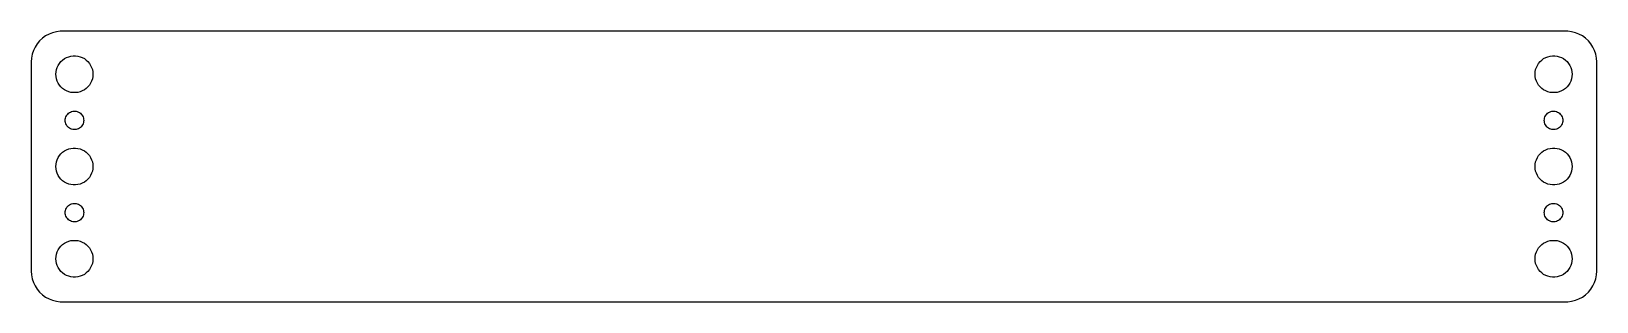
# Model space of a CAD drawing. Header units: metres. Extents: x -127 to 127, y -22 to 22.
import ezdxf

# ---------------------------------------------------------------- set-up
doc = ezdxf.new("R2010")
doc.units = ezdxf.units.M

msp = doc.modelspace()

# ---------------------------------------------------------------- linework, layer by layer
for p, q in [((-125.645, 20.4227), (-126.045, 19.9389)), ((-125.187, 20.8526), (-125.645, 20.4227)), ((-124.679, 21.2216), (-125.187, 20.8526)), ((-124.129, 21.5241), (-124.679, 21.2216)), ((-123.545, 21.7553), (-124.129, 21.5241)), ((-122.937, 21.9114), (-123.545, 21.7553)), ((-122.314, 21.9901), (-122.937, 21.9114)), ((122.314, 21.9901), (-122.314, 21.9901)), ((122.937, 21.9114), (122.314, 21.9901)), ((123.545, 21.7553), (122.937, 21.9114)), ((124.129, 21.5241), (123.545, 21.7553)), ((124.679, 21.2216), (124.129, 21.5241)), ((125.187, 20.8526), (124.679, 21.2216)), ((125.645, 20.4227), (125.187, 20.8526)), ((126.045, 19.9389), (125.645, 20.4227)), ((-126.843, 18.2434), (-126.961, 17.6267)), ((-126.649, 18.8406), (-126.843, 18.2434)), ((-126.382, 19.4088), (-126.649, 18.8406)), ((-126.045, 19.9389), (-126.382, 19.4088)), ((-121.277, 17.7145), (-120.927, 17.8532)), ((-120.927, 17.8532), (-120.562, 17.9469)), ((-120.562, 17.9469), (-120.188, 17.9941)), ((-120.188, 17.9941), (-119.812, 17.9941)), ((-119.812, 17.9941), (-119.438, 17.9469)), ((-119.438, 17.9469), (-119.073, 17.8532)), ((-119.073, 17.8532), (-118.723, 17.7145)), ((118.723, 17.7145), (119.073, 17.8532)), ((119.073, 17.8532), (119.438, 17.9469)), ((119.438, 17.9469), (119.812, 17.9941)), ((119.812, 17.9941), (120.188, 17.9941)), ((120.188, 17.9941), (120.562, 17.9469)), ((120.562, 17.9469), (120.927, 17.8532)), ((120.927, 17.8532), (121.277, 17.7145)), ((126.382, 19.4088), (126.045, 19.9389)), ((126.649, 18.8406), (126.382, 19.4088)), ((126.843, 18.2434), (126.649, 18.8406)), ((126.961, 17.6267), (126.843, 18.2434)), ((-126.961, 17.6267), (-127, 17)), ((-127, 17), (-127, -17)), ((-123, 15), (-122.976, 15.376)), ((-122.976, 15.376), (-122.906, 15.7461)), ((-122.906, 15.7461), (-122.789, 16.1044)), ((-122.789, 16.1044), (-122.629, 16.4453)), ((-122.629, 16.4453), (-122.427, 16.7634)), ((-122.427, 16.7634), (-122.187, 17.0536)), ((-122.187, 17.0536), (-121.912, 17.3115)), ((-121.912, 17.3115), (-121.607, 17.533)), ((-121.607, 17.533), (-121.277, 17.7145)), ((-118.723, 17.7145), (-118.393, 17.533)), ((-118.393, 17.533), (-118.088, 17.3115)), ((-118.088, 17.3115), (-117.813, 17.0536)), ((-117.813, 17.0536), (-117.573, 16.7634)), ((-117.573, 16.7634), (-117.371, 16.4453)), ((-117.371, 16.4453), (-117.211, 16.1044)), ((-117.211, 16.1044), (-117.094, 15.7461)), ((-117.094, 15.7461), (-117.024, 15.376)), ((-117.024, 15.376), (-117, 15)), ((117, 15), (117.024, 15.376)), ((117.024, 15.376), (117.094, 15.7461)), ((117.094, 15.7461), (117.211, 16.1044)), ((117.211, 16.1044), (117.371, 16.4453)), ((117.371, 16.4453), (117.573, 16.7634)), ((117.573, 16.7634), (117.813, 17.0536)), ((117.813, 17.0536), (118.088, 17.3115)), ((118.088, 17.3115), (118.393, 17.533)), ((118.393, 17.533), (118.723, 17.7145)), ((121.277, 17.7145), (121.607, 17.533)), ((121.607, 17.533), (121.912, 17.3115)), ((121.912, 17.3115), (122.187, 17.0536)), ((122.187, 17.0536), (122.427, 16.7634)), ((122.427, 16.7634), (122.629, 16.4453)), ((122.629, 16.4453), (122.789, 16.1044)), ((122.789, 16.1044), (122.906, 15.7461)), ((122.906, 15.7461), (122.976, 15.376)), ((122.976, 15.376), (123, 15)), ((127, 17), (126.961, 17.6267)), ((127, -17), (127, 17)), ((-122.976, 14.624), (-123, 15)), ((-122.906, 14.2539), (-122.976, 14.624)), ((-122.789, 13.8956), (-122.906, 14.2539)), ((-122.629, 13.5547), (-122.789, 13.8956)), ((-122.427, 13.2366), (-122.629, 13.5547)), ((-122.187, 12.9464), (-122.427, 13.2366)), ((-121.912, 12.6884), (-122.187, 12.9464)), ((-117.813, 12.9464), (-118.088, 12.6884)), ((-117.573, 13.2366), (-117.813, 12.9464)), ((-117.371, 13.5547), (-117.573, 13.2366)), ((-117.211, 13.8956), (-117.371, 13.5547)), ((-117.094, 14.2539), (-117.211, 13.8956)), ((-117.024, 14.624), (-117.094, 14.2539)), ((-117, 15), (-117.024, 14.624)), ((117.024, 14.624), (117, 15)), ((117.094, 14.2539), (117.024, 14.624)), ((117.211, 13.8956), (117.094, 14.2539)), ((117.371, 13.5547), (117.211, 13.8956)), ((117.573, 13.2366), (117.371, 13.5547)), ((117.813, 12.9464), (117.573, 13.2366)), ((118.088, 12.6884), (117.813, 12.9464)), ((122.187, 12.9464), (121.912, 12.6884)), ((122.427, 13.2366), (122.187, 12.9464)), ((122.629, 13.5547), (122.427, 13.2366)), ((122.789, 13.8956), (122.629, 13.5547)), ((122.906, 14.2539), (122.789, 13.8956)), ((122.976, 14.624), (122.906, 14.2539)), ((123, 15), (122.976, 14.624)), ((-121.607, 12.467), (-121.912, 12.6884)), ((-121.277, 12.2855), (-121.607, 12.467)), ((-120.927, 12.1468), (-121.277, 12.2855)), ((-120.562, 12.0531), (-120.927, 12.1468)), ((-120.188, 12.0059), (-120.562, 12.0531)), ((-119.812, 12.0059), (-120.188, 12.0059)), ((-119.438, 12.0531), (-119.812, 12.0059)), ((-119.073, 12.1468), (-119.438, 12.0531)), ((-118.723, 12.2855), (-119.073, 12.1468)), ((-118.393, 12.467), (-118.723, 12.2855)), ((-118.088, 12.6884), (-118.393, 12.467)), ((118.393, 12.467), (118.088, 12.6884)), ((118.723, 12.2855), (118.393, 12.467)), ((119.073, 12.1468), (118.723, 12.2855)), ((119.438, 12.0531), (119.073, 12.1468)), ((119.812, 12.0059), (119.438, 12.0531)), ((120.188, 12.0059), (119.812, 12.0059)), ((120.562, 12.0531), (120.188, 12.0059)), ((120.927, 12.1468), (120.562, 12.0531)), ((121.277, 12.2855), (120.927, 12.1468)), ((121.607, 12.467), (121.277, 12.2855)), ((121.912, 12.6884), (121.607, 12.467)), ((-121.5, 7.5), (-121.488, 7.68799)), ((-121.488, 7.68799), (-121.453, 7.87303)), ((-121.453, 7.87303), (-121.395, 8.05219)), ((-121.395, 8.05219), (-121.314, 8.22263)), ((-121.314, 8.22263), (-121.214, 8.38167)), ((-121.214, 8.38167), (-121.093, 8.52681)), ((-121.093, 8.52681), (-120.956, 8.65576)), ((-120.956, 8.65576), (-120.804, 8.76648)), ((-120.804, 8.76648), (-120.639, 8.85724)), ((-120.639, 8.85724), (-120.464, 8.92657)), ((-120.464, 8.92657), (-120.281, 8.97342)), ((-120.281, 8.97342), (-120.094, 8.99704)), ((-120.094, 8.99704), (-119.906, 8.99704)), ((-119.906, 8.99704), (-119.719, 8.97342)), ((-119.719, 8.97342), (-119.536, 8.92657)), ((-119.536, 8.92657), (-119.361, 8.85724)), ((-119.361, 8.85724), (-119.196, 8.76648)), ((-119.196, 8.76648), (-119.044, 8.65576)), ((-119.044, 8.65576), (-118.907, 8.52681)), ((-118.907, 8.52681), (-118.786, 8.38167)), ((-118.786, 8.38167), (-118.686, 8.22263)), ((-118.686, 8.22263), (-118.605, 8.05219)), ((-118.605, 8.05219), (-118.547, 7.87303)), ((-118.547, 7.87303), (-118.512, 7.68799)), ((-118.512, 7.68799), (-118.5, 7.5)), ((118.5, 7.5), (118.512, 7.68799)), ((118.512, 7.68799), (118.547, 7.87303)), ((118.547, 7.87303), (118.605, 8.05219)), ((118.605, 8.05219), (118.686, 8.22263)), ((118.686, 8.22263), (118.786, 8.38167)), ((118.786, 8.38167), (118.907, 8.52681)), ((118.907, 8.52681), (119.044, 8.65576)), ((119.044, 8.65576), (119.196, 8.76648)), ((119.196, 8.76648), (119.361, 8.85724)), ((119.361, 8.85724), (119.536, 8.92657)), ((119.536, 8.92657), (119.719, 8.97342)), ((119.719, 8.97342), (119.906, 8.99704)), ((119.906, 8.99704), (120.094, 8.99704)), ((120.094, 8.99704), (120.281, 8.97342)), ((120.281, 8.97342), (120.464, 8.92657)), ((120.464, 8.92657), (120.639, 8.85724)), ((120.639, 8.85724), (120.804, 8.76648)), ((120.804, 8.76648), (120.956, 8.65576)), ((120.956, 8.65576), (121.093, 8.52681)), ((121.093, 8.52681), (121.214, 8.38167)), ((121.214, 8.38167), (121.314, 8.22263)), ((121.314, 8.22263), (121.395, 8.05219)), ((121.395, 8.05219), (121.453, 7.87303)), ((121.453, 7.87303), (121.488, 7.68799)), ((121.488, 7.68799), (121.5, 7.5)), ((-121.488, 7.312), (-121.5, 7.5)), ((-121.453, 7.12695), (-121.488, 7.312)), ((-121.395, 6.9478), (-121.453, 7.12695)), ((-121.314, 6.77736), (-121.395, 6.9478)), ((-121.214, 6.61832), (-121.314, 6.77736)), ((-121.093, 6.47318), (-121.214, 6.61832)), ((-120.956, 6.34422), (-121.093, 6.47318)), ((-120.804, 6.23351), (-120.956, 6.34422)), ((-120.639, 6.14275), (-120.804, 6.23351)), ((-120.464, 6.07341), (-120.639, 6.14275)), ((-120.281, 6.02657), (-120.464, 6.07341)), ((-120.094, 6.00294), (-120.281, 6.02657)), ((-119.906, 6.00294), (-120.094, 6.00294)), ((-119.719, 6.02657), (-119.906, 6.00294)), ((-119.536, 6.07341), (-119.719, 6.02657)), ((-119.361, 6.14275), (-119.536, 6.07341)), ((-119.196, 6.23351), (-119.361, 6.14275)), ((-119.044, 6.34422), (-119.196, 6.23351)), ((-118.907, 6.47318), (-119.044, 6.34422)), ((-118.786, 6.61832), (-118.907, 6.47318)), ((-118.686, 6.77736), (-118.786, 6.61832)), ((-118.605, 6.9478), (-118.686, 6.77736)), ((-118.547, 7.12695), (-118.605, 6.9478)), ((-118.512, 7.312), (-118.547, 7.12695)), ((-118.5, 7.5), (-118.512, 7.312)), ((118.512, 7.312), (118.5, 7.5)), ((118.547, 7.12695), (118.512, 7.312)), ((118.605, 6.9478), (118.547, 7.12695)), ((118.686, 6.77736), (118.605, 6.9478)), ((118.786, 6.61832), (118.686, 6.77736)), ((118.907, 6.47318), (118.786, 6.61832)), ((119.044, 6.34422), (118.907, 6.47318)), ((119.196, 6.23351), (119.044, 6.34422)), ((119.361, 6.14275), (119.196, 6.23351)), ((119.536, 6.07341), (119.361, 6.14275)), ((119.719, 6.02657), (119.536, 6.07341)), ((119.906, 6.00294), (119.719, 6.02657)), ((120.094, 6.00294), (119.906, 6.00294)), ((120.281, 6.02657), (120.094, 6.00294)), ((120.464, 6.07341), (120.281, 6.02657)), ((120.639, 6.14275), (120.464, 6.07341)), ((120.804, 6.23351), (120.639, 6.14275)), ((120.956, 6.34422), (120.804, 6.23351)), ((121.093, 6.47318), (120.956, 6.34422)), ((121.214, 6.61832), (121.093, 6.47318)), ((121.314, 6.77736), (121.214, 6.61832)), ((121.395, 6.9478), (121.314, 6.77736)), ((121.453, 7.12695), (121.395, 6.9478)), ((121.488, 7.312), (121.453, 7.12695)), ((121.5, 7.5), (121.488, 7.312)), ((-121.607, 2.53297), (-121.277, 2.71448)), ((-121.277, 2.71448), (-120.927, 2.85316)), ((-120.927, 2.85316), (-120.562, 2.94685)), ((-120.562, 2.94685), (-120.188, 2.99408)), ((-120.188, 2.99408), (-119.812, 2.99408)), ((-119.812, 2.99408), (-119.438, 2.94685)), ((-119.438, 2.94685), (-119.073, 2.85316)), ((-119.073, 2.85316), (-118.723, 2.71448)), ((-118.723, 2.71448), (-118.393, 2.53297)), ((118.393, 2.53297), (118.723, 2.71448)), ((118.723, 2.71448), (119.073, 2.85316)), ((119.073, 2.85316), (119.438, 2.94685)), ((119.438, 2.94685), (119.812, 2.99408)), ((119.812, 2.99408), (120.188, 2.99408)), ((120.188, 2.99408), (120.562, 2.94685)), ((120.562, 2.94685), (120.927, 2.85316)), ((120.927, 2.85316), (121.277, 2.71448)), ((121.277, 2.71448), (121.607, 2.53297)), ((-123, 0), (-122.976, 0.37599)), ((-122.976, -0.37599), (-123, 0)), ((-122.976, 0.37599), (-122.906, 0.74606)), ((-122.906, 0.74606), (-122.789, 1.10437)), ((-122.789, 1.10437), (-122.629, 1.44525)), ((-122.629, 1.44525), (-122.427, 1.76335)), ((-122.427, 1.76335), (-122.187, 2.05363)), ((-122.187, 2.05363), (-121.912, 2.31154)), ((-121.912, 2.31154), (-121.607, 2.53297)), ((-118.393, 2.53297), (-118.088, 2.31154)), ((-118.088, 2.31154), (-117.813, 2.05363)), ((-117.813, 2.05363), (-117.573, 1.76335)), ((-117.573, 1.76335), (-117.371, 1.44525)), ((-117.371, 1.44525), (-117.211, 1.10437)), ((-117.211, 1.10437), (-117.094, 0.74606)), ((-117.094, 0.74606), (-117.024, 0.37599)), ((-117.024, 0.37599), (-117, 0)), ((-117, 0), (-117.024, -0.37599)), ((117, 0), (117.024, 0.37599)), ((117.024, -0.37599), (117, 0)), ((117.024, 0.37599), (117.094, 0.74606)), ((117.094, 0.74606), (117.211, 1.10437)), ((117.211, 1.10437), (117.371, 1.44525)), ((117.371, 1.44525), (117.573, 1.76335)), ((117.573, 1.76335), (117.813, 2.05363)), ((117.813, 2.05363), (118.088, 2.31154)), ((118.088, 2.31154), (118.393, 2.53297)), ((121.607, 2.53297), (121.912, 2.31154)), ((121.912, 2.31154), (122.187, 2.05363)), ((122.187, 2.05363), (122.427, 1.76335)), ((122.427, 1.76335), (122.629, 1.44525)), ((122.629, 1.44525), (122.789, 1.10437)), ((122.789, 1.10437), (122.906, 0.74606)), ((122.906, 0.74606), (122.976, 0.37599)), ((122.976, 0.37599), (123, 0)), ((123, 0), (122.976, -0.37599)), ((-122.906, -0.74606), (-122.976, -0.37599)), ((-122.789, -1.10437), (-122.906, -0.74606)), ((-122.629, -1.44525), (-122.789, -1.10437)), ((-122.427, -1.76335), (-122.629, -1.44525)), ((-122.187, -2.05363), (-122.427, -1.76335)), ((-121.912, -2.31154), (-122.187, -2.05363)), ((-121.607, -2.53297), (-121.912, -2.31154)), ((-121.277, -2.71448), (-121.607, -2.53297)), ((-118.393, -2.53297), (-118.723, -2.71448)), ((-118.088, -2.31154), (-118.393, -2.53297)), ((-117.813, -2.05363), (-118.088, -2.31154)), ((-117.573, -1.76335), (-117.813, -2.05363)), ((-117.371, -1.44525), (-117.573, -1.76335)), ((-117.211, -1.10437), (-117.371, -1.44525)), ((-117.094, -0.74606), (-117.211, -1.10437)), ((-117.024, -0.37599), (-117.094, -0.74606)), ((117.094, -0.74606), (117.024, -0.37599)), ((117.211, -1.10437), (117.094, -0.74606)), ((117.371, -1.44525), (117.211, -1.10437)), ((117.573, -1.76335), (117.371, -1.44525)), ((117.813, -2.05363), (117.573, -1.76335)), ((118.088, -2.31154), (117.813, -2.05363)), ((118.393, -2.53297), (118.088, -2.31154)), ((118.723, -2.71448), (118.393, -2.53297)), ((121.607, -2.53297), (121.277, -2.71448)), ((121.912, -2.31154), (121.607, -2.53297)), ((122.187, -2.05363), (121.912, -2.31154)), ((122.427, -1.76335), (122.187, -2.05363)), ((122.629, -1.44525), (122.427, -1.76335)), ((122.789, -1.10437), (122.629, -1.44525)), ((122.906, -0.74606), (122.789, -1.10437)), ((122.976, -0.37599), (122.906, -0.74606)), ((-120.927, -2.85316), (-121.277, -2.71448)), ((-120.562, -2.94685), (-120.927, -2.85316)), ((-120.188, -2.99408), (-120.562, -2.94685)), ((-119.812, -2.99408), (-120.188, -2.99408)), ((-119.438, -2.94685), (-119.812, -2.99408)), ((-119.073, -2.85316), (-119.438, -2.94685)), ((-118.723, -2.71448), (-119.073, -2.85316)), ((119.073, -2.85316), (118.723, -2.71448)), ((119.438, -2.94685), (119.073, -2.85316)), ((119.812, -2.99408), (119.438, -2.94685)), ((120.188, -2.99408), (119.812, -2.99408)), ((120.562, -2.94685), (120.188, -2.99408)), ((120.927, -2.85316), (120.562, -2.94685)), ((121.277, -2.71448), (120.927, -2.85316)), ((-121.5, -7.5), (-121.488, -7.312)), ((-121.488, -7.68799), (-121.5, -7.5)), ((-121.488, -7.312), (-121.453, -7.12695)), ((-121.453, -7.12695), (-121.395, -6.9478)), ((-121.395, -6.9478), (-121.314, -6.77736)), ((-121.314, -6.77736), (-121.214, -6.61832)), ((-121.214, -6.61832), (-121.093, -6.47318)), ((-121.093, -6.47318), (-120.956, -6.34422)), ((-120.956, -6.34422), (-120.804, -6.23351)), ((-120.804, -6.23351), (-120.639, -6.14275)), ((-120.639, -6.14275), (-120.464, -6.07341)), ((-120.464, -6.07341), (-120.281, -6.02657)), ((-120.281, -6.02657), (-120.094, -6.00294)), ((-120.094, -6.00294), (-119.906, -6.00294)), ((-119.906, -6.00294), (-119.719, -6.02657)), ((-119.719, -6.02657), (-119.536, -6.07341)), ((-119.536, -6.07341), (-119.361, -6.14275)), ((-119.361, -6.14275), (-119.196, -6.23351)), ((-119.196, -6.23351), (-119.044, -6.34422)), ((-119.044, -6.34422), (-118.907, -6.47318)), ((-118.907, -6.47318), (-118.786, -6.61832)), ((-118.786, -6.61832), (-118.686, -6.77736)), ((-118.686, -6.77736), (-118.605, -6.9478)), ((-118.605, -6.9478), (-118.547, -7.12695)), ((-118.547, -7.12695), (-118.512, -7.312)), ((-118.512, -7.312), (-118.5, -7.5)), ((-118.5, -7.5), (-118.512, -7.68799)), ((118.5, -7.5), (118.512, -7.312)), ((118.512, -7.68799), (118.5, -7.5)), ((118.512, -7.312), (118.547, -7.12695)), ((118.547, -7.12695), (118.605, -6.9478)), ((118.605, -6.9478), (118.686, -6.77736)), ((118.686, -6.77736), (118.786, -6.61832)), ((118.786, -6.61832), (118.907, -6.47318)), ((118.907, -6.47318), (119.044, -6.34422)), ((119.044, -6.34422), (119.196, -6.23351)), ((119.196, -6.23351), (119.361, -6.14275)), ((119.361, -6.14275), (119.536, -6.07341)), ((119.536, -6.07341), (119.719, -6.02657)), ((119.719, -6.02657), (119.906, -6.00294)), ((119.906, -6.00294), (120.094, -6.00294)), ((120.094, -6.00294), (120.281, -6.02657)), ((120.281, -6.02657), (120.464, -6.07341)), ((120.464, -6.07341), (120.639, -6.14275)), ((120.639, -6.14275), (120.804, -6.23351)), ((120.804, -6.23351), (120.956, -6.34422)), ((120.956, -6.34422), (121.093, -6.47318)), ((121.093, -6.47318), (121.214, -6.61832)), ((121.214, -6.61832), (121.314, -6.77736)), ((121.314, -6.77736), (121.395, -6.9478)), ((121.395, -6.9478), (121.453, -7.12695)), ((121.453, -7.12695), (121.488, -7.312)), ((121.488, -7.312), (121.5, -7.5)), ((121.5, -7.5), (121.488, -7.68799)), ((-121.453, -7.87303), (-121.488, -7.68799)), ((-121.395, -8.05219), (-121.453, -7.87303)), ((-121.314, -8.22263), (-121.395, -8.05219)), ((-121.214, -8.38167), (-121.314, -8.22263)), ((-121.093, -8.52681), (-121.214, -8.38167)), ((-120.956, -8.65576), (-121.093, -8.52681)), ((-120.804, -8.76648), (-120.956, -8.65576)), ((-120.639, -8.85724), (-120.804, -8.76648)), ((-120.464, -8.92657), (-120.639, -8.85724)), ((-120.281, -8.97342), (-120.464, -8.92657)), ((-120.094, -8.99704), (-120.281, -8.97342)), ((-119.906, -8.99704), (-120.094, -8.99704)), ((-119.719, -8.97342), (-119.906, -8.99704)), ((-119.536, -8.92657), (-119.719, -8.97342)), ((-119.361, -8.85724), (-119.536, -8.92657)), ((-119.196, -8.76648), (-119.361, -8.85724)), ((-119.044, -8.65576), (-119.196, -8.76648)), ((-118.907, -8.52681), (-119.044, -8.65576)), ((-118.786, -8.38167), (-118.907, -8.52681)), ((-118.686, -8.22263), (-118.786, -8.38167)), ((-118.605, -8.05219), (-118.686, -8.22263)), ((-118.547, -7.87303), (-118.605, -8.05219)), ((-118.512, -7.68799), (-118.547, -7.87303)), ((118.547, -7.87303), (118.512, -7.68799)), ((118.605, -8.05219), (118.547, -7.87303)), ((118.686, -8.22263), (118.605, -8.05219)), ((118.786, -8.38167), (118.686, -8.22263)), ((118.907, -8.52681), (118.786, -8.38167)), ((119.044, -8.65576), (118.907, -8.52681)), ((119.196, -8.76648), (119.044, -8.65576)), ((119.361, -8.85724), (119.196, -8.76648)), ((119.536, -8.92657), (119.361, -8.85724)), ((119.719, -8.97342), (119.536, -8.92657)), ((119.906, -8.99704), (119.719, -8.97342)), ((120.094, -8.99704), (119.906, -8.99704)), ((120.281, -8.97342), (120.094, -8.99704)), ((120.464, -8.92657), (120.281, -8.97342)), ((120.639, -8.85724), (120.464, -8.92657)), ((120.804, -8.76648), (120.639, -8.85724)), ((120.956, -8.65576), (120.804, -8.76648)), ((121.093, -8.52681), (120.956, -8.65576)), ((121.214, -8.38167), (121.093, -8.52681)), ((121.314, -8.22263), (121.214, -8.38167)), ((121.395, -8.05219), (121.314, -8.22263)), ((121.453, -7.87303), (121.395, -8.05219)), ((121.488, -7.68799), (121.453, -7.87303)), ((-122.187, -12.9464), (-121.912, -12.6884)), ((-121.912, -12.6884), (-121.607, -12.467)), ((-121.607, -12.467), (-121.277, -12.2855)), ((-121.277, -12.2855), (-120.927, -12.1468)), ((-120.927, -12.1468), (-120.562, -12.0531)), ((-120.562, -12.0531), (-120.188, -12.0059)), ((-120.188, -12.0059), (-119.812, -12.0059)), ((-119.812, -12.0059), (-119.438, -12.0531)), ((-119.438, -12.0531), (-119.073, -12.1468)), ((-119.073, -12.1468), (-118.723, -12.2855)), ((-118.723, -12.2855), (-118.393, -12.467)), ((-118.393, -12.467), (-118.088, -12.6884)), ((-118.088, -12.6884), (-117.813, -12.9464)), ((117.813, -12.9464), (118.088, -12.6884)), ((118.088, -12.6884), (118.393, -12.467)), ((118.393, -12.467), (118.723, -12.2855)), ((118.723, -12.2855), (119.073, -12.1468)), ((119.073, -12.1468), (119.438, -12.0531)), ((119.438, -12.0531), (119.812, -12.0059)), ((119.812, -12.0059), (120.188, -12.0059)), ((120.188, -12.0059), (120.562, -12.0531)), ((120.562, -12.0531), (120.927, -12.1468)), ((120.927, -12.1468), (121.277, -12.2855)), ((121.277, -12.2855), (121.607, -12.467)), ((121.607, -12.467), (121.912, -12.6884)), ((121.912, -12.6884), (122.187, -12.9464)), ((-123, -15), (-122.976, -14.624)), ((-122.976, -15.376), (-123, -15)), ((-122.976, -14.624), (-122.906, -14.2539)), ((-122.906, -14.2539), (-122.789, -13.8956)), ((-122.789, -13.8956), (-122.629, -13.5547)), ((-122.629, -13.5547), (-122.427, -13.2366)), ((-122.427, -13.2366), (-122.187, -12.9464)), ((-117.813, -12.9464), (-117.573, -13.2366)), ((-117.573, -13.2366), (-117.371, -13.5547)), ((-117.371, -13.5547), (-117.211, -13.8956)), ((-117.211, -13.8956), (-117.094, -14.2539)), ((-117.094, -14.2539), (-117.024, -14.624)), ((-117.024, -14.624), (-117, -15)), ((-117, -15), (-117.024, -15.376)), ((117, -15), (117.024, -14.624)), ((117.024, -15.376), (117, -15)), ((117.024, -14.624), (117.094, -14.2539)), ((117.094, -14.2539), (117.211, -13.8956)), ((117.211, -13.8956), (117.371, -13.5547)), ((117.371, -13.5547), (117.573, -13.2366)), ((117.573, -13.2366), (117.813, -12.9464)), ((122.187, -12.9464), (122.427, -13.2366)), ((122.427, -13.2366), (122.629, -13.5547)), ((122.629, -13.5547), (122.789, -13.8956)), ((122.789, -13.8956), (122.906, -14.2539)), ((122.906, -14.2539), (122.976, -14.624)), ((122.976, -14.624), (123, -15)), ((123, -15), (122.976, -15.376)), ((-127, -17), (-126.961, -17.6267)), ((-126.961, -17.6267), (-126.843, -18.2434)), ((-122.906, -15.7461), (-122.976, -15.376)), ((-122.789, -16.1044), (-122.906, -15.7461)), ((-122.629, -16.4453), (-122.789, -16.1044)), ((-122.427, -16.7634), (-122.629, -16.4453)), ((-122.187, -17.0536), (-122.427, -16.7634)), ((-121.912, -17.3115), (-122.187, -17.0536)), ((-121.607, -17.533), (-121.912, -17.3115)), ((-121.277, -17.7145), (-121.607, -17.533)), ((-120.927, -17.8532), (-121.277, -17.7145)), ((-118.723, -17.7145), (-119.073, -17.8532)), ((-118.393, -17.533), (-118.723, -17.7145)), ((-118.088, -17.3115), (-118.393, -17.533)), ((-117.813, -17.0536), (-118.088, -17.3115)), ((-117.573, -16.7634), (-117.813, -17.0536)), ((-117.371, -16.4453), (-117.573, -16.7634)), ((-117.211, -16.1044), (-117.371, -16.4453)), ((-117.094, -15.7461), (-117.211, -16.1044)), ((-117.024, -15.376), (-117.094, -15.7461)), ((117.094, -15.7461), (117.024, -15.376)), ((117.211, -16.1044), (117.094, -15.7461)), ((117.371, -16.4453), (117.211, -16.1044)), ((117.573, -16.7634), (117.371, -16.4453)), ((117.813, -17.0536), (117.573, -16.7634)), ((118.088, -17.3115), (117.813, -17.0536)), ((118.393, -17.533), (118.088, -17.3115)), ((118.723, -17.7145), (118.393, -17.533)), ((119.073, -17.8532), (118.723, -17.7145)), ((121.277, -17.7145), (120.927, -17.8532)), ((121.607, -17.533), (121.277, -17.7145)), ((121.912, -17.3115), (121.607, -17.533)), ((122.187, -17.0536), (121.912, -17.3115)), ((122.427, -16.7634), (122.187, -17.0536)), ((122.629, -16.4453), (122.427, -16.7634)), ((122.789, -16.1044), (122.629, -16.4453)), ((122.906, -15.7461), (122.789, -16.1044)), ((122.976, -15.376), (122.906, -15.7461)), ((126.843, -18.2434), (126.961, -17.6267)), ((126.961, -17.6267), (127, -17)), ((-126.843, -18.2434), (-126.649, -18.8406)), ((-126.649, -18.8406), (-126.382, -19.4088)), ((-126.382, -19.4088), (-126.045, -19.9389)), ((-126.045, -19.9389), (-125.645, -20.4227)), ((-120.562, -17.9469), (-120.927, -17.8532)), ((-120.188, -17.9941), (-120.562, -17.9469)), ((-119.812, -17.9941), (-120.188, -17.9941)), ((-119.438, -17.9469), (-119.812, -17.9941)), ((-119.073, -17.8532), (-119.438, -17.9469)), ((119.438, -17.9469), (119.073, -17.8532)), ((119.812, -17.9941), (119.438, -17.9469)), ((120.188, -17.9941), (119.812, -17.9941)), ((120.562, -17.9469), (120.188, -17.9941)), ((120.927, -17.8532), (120.562, -17.9469)), ((125.645, -20.4227), (126.045, -19.9389)), ((126.045, -19.9389), (126.382, -19.4088)), ((126.382, -19.4088), (126.649, -18.8406)), ((126.649, -18.8406), (126.843, -18.2434)), ((-125.645, -20.4227), (-125.187, -20.8526)), ((-125.187, -20.8526), (-124.679, -21.2216)), ((-124.679, -21.2216), (-124.129, -21.5241)), ((-124.129, -21.5241), (-123.545, -21.7553)), ((-123.545, -21.7553), (-122.937, -21.9114)), ((-122.937, -21.9114), (-122.314, -21.9901)), ((-122.314, -21.9901), (122.314, -21.9901)), ((122.314, -21.9901), (122.937, -21.9114)), ((122.937, -21.9114), (123.545, -21.7553)), ((123.545, -21.7553), (124.129, -21.5241)), ((124.129, -21.5241), (124.679, -21.2216)), ((124.679, -21.2216), (125.187, -20.8526)), ((125.187, -20.8526), (125.645, -20.4227))]:
    msp.add_line(p, q)

doc.saveas('drawing.dxf')
